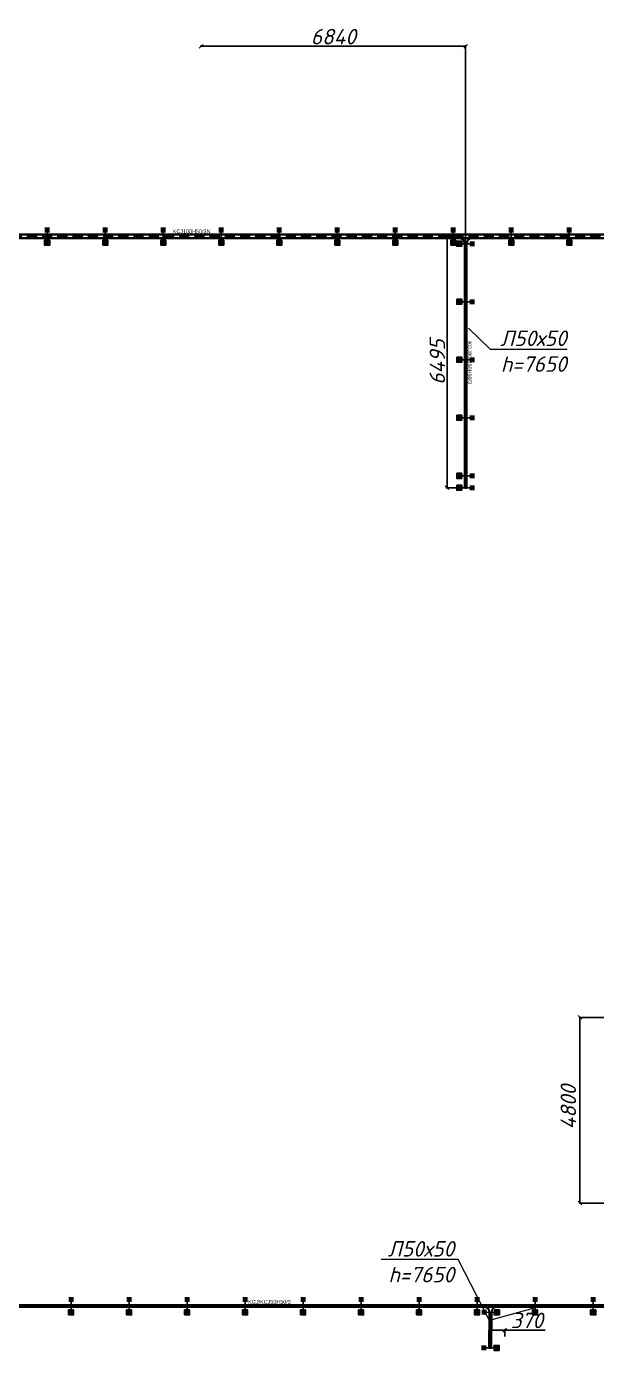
# Model space of a CAD drawing. Extents: x 221643 to 289394, y 86804 to 109436.
# Drawn here: x 248958 to 250432, y 100202 to 103624 of the extents above; entities that cross this region are included whole.
import ezdxf
from ezdxf import colors
from ezdxf.entities.mleader import LeaderData, LeaderLine
from ezdxf.math import Vec2, Vec3

# ---------------------------------------------------------------- set-up
doc = ezdxf.new("R2010")
doc.units = 0
doc.linetypes.add('DASHED2', pattern=[0.375, 0.25, -0.125])
doc.layers.get('Defpoints').update_dxf_attribs({"color": 140})
doc.layers.add('BAKS_opis', color=7, linetype='Continuous')
doc.layers.add("E_Прив'язки", color=24, linetype='Continuous')
doc.layers.add('E_Лотки', color=5, linetype='Continuous', lineweight=30)
doc.layers.add('E_Позначення', color=7, linetype='Continuous', lineweight=15)
doc.layers.add('E_Лотки_опори_опуски', color=2, linetype='Continuous', plot=False)
doc.styles.add('GOST 2.304', font='isocpeui.ttf')
doc.styles.add('ROMANS', font='ROMANS')
doc.styles.get("Standard").update_dxf_attribs({"font": 'arial.ttf'})
doc.styles.add('ГОСТ 2.304', font='isocpeui.ttf')
doc.dimstyles.new('1to10', dxfattribs={"dimtxt": 40, "dimasz": 10, "dimexe": 3, "dimexo": 0, "dimgap": 5, "dimtad": 1, "dimdec": 0, "dimlfac": 10, "dimrnd": 5, "dimtxsty": 'GOST 2.304', "dimblk": 'OBLIQUE', "dimcen": 2.5, "dimadec": 0, "dimazin": 0, "dimtfac": 1, "dimtdec": 0, "dimtmove": 0, "dimatfit": 3, "dimfxl": 1, "dimarcsym": 0})
doc.dimstyles.new('ISO-25', dxfattribs={"dimtxt": 2.5, "dimasz": 2.5, "dimexe": 1.25, "dimexo": 0.625, "dimtad": 1, "dimtxsty": 'Standard', "dimcen": 2.5, "dimadec": 0, "dimazin": 0, "dimtfac": 1, "dimtmove": 0, "dimatfit": 3, "dimfxl": 1, "dimarcsym": 0})

# ---------------------------------------------------------------- blocks, each defined once
blk = doc.blocks.new('_Oblique')
at = {"color": 0, "linetype": 'ByBlock', "lineweight": -2}
blk.add_line((-0.5, -0.5), (0.5, 0.5), dxfattribs=at)
blk = doc.blocks.new('*D410')
at = {"layer": 'Defpoints', "color": 0, "transparency": 16777216}
for p in [(250389.3, 101062.9), (251117.7, 101062.9), (251144.7, 100583)]:
    blk.add_point(p, dxfattribs=at)
at = {"layer": "E_Прив'язки", "color": 0, "lineweight": -2, "transparency": 16777216}
for p, q in [((251117.7, 101062.9), (250388, 101062.9)), ((250389.3, 100583), (250389.3, 101062.9)), ((251144.7, 100583), (250388, 100583))]:
    blk.add_line(p, q, dxfattribs=at)
at = {"layer": "E_Прив'язки", "color": 0, "lineweight": -2, "transparency": 16777216, "xscale": 10, "yscale": 10, "zscale": 10}
for p, rotation in [((250389.3, 101062.9), 90), ((250389.3, 100583), 270)]:
    blk.add_blockref('_Oblique', p, dxfattribs=dict(at, rotation=rotation))
at = {"layer": "E_Прив'язки", "color": 0, "transparency": 16777216, "insert": (250359.3, 100830.8), "char_height": 40, "attachment_point": 5, "rotation": 90, "style": 'GOST 2.304', "bg_fill": 3, "box_fill_scale": 1.1, "bg_fill_color": 256, "bg_fill_true_color": 13158600, "bg_fill_transparency": 0}
blk.add_mtext('4800', dxfattribs=at)
blk = doc.blocks.new('A$C3C5B6495')
at = {"linetype": 'Continuous'}
for p, q in [((0, 33), (0, 0)), ((14, 19), (14, 14))]:
    blk.add_line(p, q, dxfattribs=at)
for centre, start, end in [((14, 33), 180, 270), ((14, 0), 90, 180)]:
    blk.add_arc(centre, 14, start, end, dxfattribs=at)
blk = doc.blocks.new('TKD___50')
blk.add_blockref('A$C3C5B6495', (0, -16.5))
blk = doc.blocks.new('BAKS_1676')
at = {"layer": 'BAKS_opis', "linetype": 'DASHED2', "ltscale": 105}
blk.add_line((0, 0), (0, -630.6), dxfattribs=at)
at = {"layer": 'E_Лотки'}
for points in [[(-2.5, 0), (-2.5, -630.6), (2.5, -630.6), (2.5, 0)], [(-2.5, 0), (-2.5, -630.6), (-2.5, -630.6), (-2.5, 0)], [(2.5, 0), (2.5, -630.6), (-2.5, -630.6), (-2.5, 0)], [(2.5, 0), (2.5, -630.6), (2.5, -630.6), (2.5, 0)]]:
    blk.add_3dface(points, dxfattribs=at)
at = {"flags": 1}
for tag, p in [('LENGTH', (0, 0)), ('ID', (2.5, 0)), ('ATT_1', (0, -630.6)), ('ATT_2', (0, -630.6)), ('ATT_3', (0, -630.6)), ('ATT_4', (0, -630.6)), ('ATT_5', (0, -630.6)), ('AN', (0, -630.6)), ('TYP', (0, -630.6)), ('NAME', (0, -630.6)), ('P1X', (0, -630.6)), ('P2X', (0, -630.6)), ('P1Y', (0, -630.6)), ('P2Y', (0, -630.6)), ('LUSTRO', (0, -630.6))]:
    blk.add_attdef(tag, p, '', height=2.5, dxfattribs=at)
at = {"layer": 'BAKS_opis'}
blk.add_attdef('SYMBOL', (5.5, -252.3), '', height=10, rotation=270, dxfattribs=at)
blk = doc.blocks.new('BAKS_1700')
at = {"layer": 'BAKS_opis', "linetype": 'DASHED2', "ltscale": 105}
blk.add_line((0, 0), (-2858.6, 0), dxfattribs=at)
at = {"layer": 'E_Лотки'}
for points in [[(0, 2.5), (-2858.6, 2.5), (-2858.6, -2.5), (0, -2.5)], [(0, 2.5), (-2858.6, 2.5), (-2858.6, 2.5), (0, 2.5)], [(0, -2.5), (-2858.6, -2.5), (-2858.6, 2.5), (0, 2.5)], [(0, -2.5), (-2858.6, -2.5), (-2858.6, -2.5), (0, -2.5)]]:
    blk.add_3dface(points, dxfattribs=at)
at = {"flags": 1}
for tag, p in [('TYP', (-2865.6, 0)), ('ATT_1', (-2865.6, 0)), ('ATT_2', (-2865.6, 0)), ('ATT_3', (-2865.6, 0)), ('ATT_4', (-2865.6, 0)), ('ATT_5', (-2865.6, 0)), ('AN', (-2865.6, 0)), ('NAME', (-2865.6, 0)), ('P1X', (-2865.6, 0)), ('P2X', (-2865.6, 0)), ('P1Y', (-2865.6, 0)), ('P2Y', (-2865.6, 0)), ('LENGTH', (7, 0)), ('ID', (7, -2.5))]:
    blk.add_attdef(tag, p, '', height=2.5, dxfattribs=at)
at = {"layer": 'BAKS_opis'}
blk.add_attdef('SYMBOL', (-1492.3, 5.5), '', height=10, rotation=360, dxfattribs=at)
blk = doc.blocks.new('BAKS_1702')
at = {"layer": 'BAKS_opis', "linetype": 'DASHED2', "ltscale": 105}
blk.add_line((0, 0), (-0.6, -92), dxfattribs=at)
at = {"layer": 'E_Лотки'}
for points in [[(-2.5, 0), (-3.1, -91.9), (1.9, -92), (2.5, 0)], [(-2.5, 0), (-3.1, -91.9), (-3.1, -91.9), (-2.5, 0)], [(2.5, 0), (1.9, -92), (-3.1, -91.9), (-2.5, 0)], [(2.5, 0), (1.9, -92), (1.9, -92), (2.5, 0)]]:
    blk.add_3dface(points, dxfattribs=at)
at = {"flags": 1}
for tag, p in [('LENGTH', (0, 0)), ('ID', (2.5, 0)), ('ATT_2', (-0.6, -92)), ('ATT_3', (-0.6, -92)), ('ATT_1', (-0.6, -92)), ('ATT_4', (-0.6, -92)), ('ATT_5', (-0.6, -92)), ('AN', (-0.6, -92)), ('TYP', (-0.6, -92)), ('P2X', (-0.6, -92)), ('P2Y', (-0.6, -92)), ('LUSTRO', (-0.6, -92)), ('NAME', (-0.6, -92)), ('P1X', (-0.6, -92)), ('P1Y', (-0.6, -92))]:
    blk.add_attdef(tag, p, '', height=2.5, dxfattribs=at)
at = {"layer": 'BAKS_opis', "flags": 1}
blk.add_attdef('SYMBOL', (-5.8, -45.9, 0), '', height=10, rotation=89.6219, dxfattribs=at)
blk = doc.blocks.new('_None')
blk = doc.blocks.new('BAKS_1716')
at = {"layer": 'BAKS_opis', "linetype": 'DASHED2', "ltscale": 105}
blk.add_line((0, 0), (-3442, 0), dxfattribs=at)
at = {"layer": 'E_Лотки'}
for points in [[(0, 5), (-3442, 5), (-3442, -5), (0, -5)], [(0, 5), (-3442, 5), (-3442, 5), (0, 5)], [(0, -5), (-3442, -5), (-3442, 5), (0, 5)], [(0, -5), (-3442, -5), (-3442, -5), (0, -5)]]:
    blk.add_3dface(points, dxfattribs=at)
at = {"flags": 1}
for tag, p in [('ATT_1', (-3442, 0)), ('ATT_2', (-3442, 0)), ('ATT_3', (-3442, 0)), ('ATT_4', (-3442, 0)), ('ATT_5', (-3442, 0)), ('AN', (-3442, 0)), ('TYP', (-3442, 0)), ('NAME', (-3442, 0)), ('P1X', (-3442, 0)), ('P2X', (-3442, 0)), ('P1Y', (-3442, 0)), ('P2Y', (-3442, 0)), ('LUSTRO', (-3442, 0)), ('LENGTH', (0, 0)), ('ID', (0, -5))]:
    blk.add_attdef(tag, p, '', height=2.5, dxfattribs=at)
at = {"layer": 'BAKS_opis'}
blk.add_attdef('SYMBOL', (-1775, 8), '', height=10, rotation=360, dxfattribs=at)
blk = doc.blocks.new('podpora_200')
for points in [[(-6.5, 10), (0, 10), (6.5, 10), (6.5, 23.1), (-6.5, 23.1)], [(-6.5, -23.1), (6.5, -23.1), (6.5, -10), (-6.5, -10)]]:
    blk.add_hatch(color=256).paths.add_polyline_path(points)
blk.add_line((0, 10), (0, -10))
blk.add_lwpolyline([(-6.5, -23.1), (6.5, -23.1), (6.5, -10), (-6.5, -10)], close=True)
at = {"style": 'ROMANS', "flags": 9}
for tag, p in [('SYMBOL', (3.3, 14.9)), ('TYP', (3.3, 13.9)), ('ATT_1', (3.3, 13.2)), ('ATT_2', (3.3, 12.9)), ('ATT_3', (3.3, 12.5)), ('ATT_4', (3.3, 12.2)), ('ATT_5', (3.3, 11.8)), ('AN', (3.3, 10.8)), ('ELEM', (3.3, 10.5)), ('ID', (3.3, 14.5)), ('NAME', (3.3, 14.2)), ('LENGTH', (3.3, 13.6)), ('P1', (3.3, 11.4)), ('P2', (3.3, 11.1))]:
    blk.add_attdef(tag, p, '', height=0.3, dxfattribs=at)
blk = doc.blocks.new('*D1730')
at = {"layer": 'Defpoints', "color": 0, "transparency": 16777216}
for p in [(249409.7, 103572.9), (250093.7, 103572.9), (250093.7, 103062.6)]:
    blk.add_point(p, dxfattribs=at)
at = {"layer": "E_Прив'язки", "color": 0, "lineweight": -2, "transparency": 16777216}
for p, q in [((249409.7, 103572.9), (249409.7, 103575.9)), ((249409.7, 103572.9), (250093.7, 103572.9)), ((250093.7, 103062.6), (250093.7, 103575.9))]:
    blk.add_line(p, q, dxfattribs=at)
at = {"layer": "E_Прив'язки", "color": 0, "lineweight": -2, "transparency": 16777216, "xscale": 10, "yscale": 10, "zscale": 10, "rotation": 180}
blk.add_blockref('_Oblique', (249409.7, 103572.9), dxfattribs=at)
at = {"layer": "E_Прив'язки", "color": 0, "lineweight": -2, "transparency": 16777216, "xscale": 10, "yscale": 10, "zscale": 10}
blk.add_blockref('_Oblique', (250093.7, 103572.9), dxfattribs=at)
at = {"layer": "E_Прив'язки", "color": 0, "transparency": 16777216, "insert": (249751.7, 103597.9), "char_height": 40, "attachment_point": 5, "style": 'GOST 2.304'}
blk.add_mtext('6840', dxfattribs=at)
blk = doc.blocks.new('*D1732')
at = {"layer": 'Defpoints', "color": 0, "transparency": 16777216}
for p in [(250064.6, 103081.6), (250045.6, 102432), (250093.7, 102432)]:
    blk.add_point(p, dxfattribs=at)
at = {"layer": "E_Прив'язки", "color": 0, "lineweight": -2, "transparency": 16777216}
for p, q in [((250064.6, 103081.6), (250042.6, 103081.6)), ((250045.6, 103081.6), (250045.6, 102432)), ((250093.7, 102432), (250042.6, 102432))]:
    blk.add_line(p, q, dxfattribs=at)
at = {"layer": "E_Прив'язки", "color": 0, "lineweight": -2, "transparency": 16777216, "xscale": 10, "yscale": 10, "zscale": 10}
for p, rotation in [((250045.6, 103081.6), 90), ((250045.6, 102432), 270)]:
    blk.add_blockref('_Oblique', p, dxfattribs=dict(at, rotation=rotation))
at = {"layer": "E_Прив'язки", "color": 0, "transparency": 16777216, "insert": (250020.6, 102756.8), "char_height": 40, "attachment_point": 5, "rotation": 90, "style": 'GOST 2.304'}
blk.add_mtext('6495', dxfattribs=at)
blk = doc.blocks.new('*D1733')
at = {"layer": 'Defpoints', "color": 0, "transparency": 16777216}
for p in [(250157.5, 100245.3), (250194.7, 100254.2), (250194.7, 100237.9)]:
    blk.add_point(p, dxfattribs=at)
at = {"layer": "E_Прив'язки", "color": 0, "lineweight": -2, "transparency": 16777216}
for p, q in [((250157.5, 100245.3), (250157.5, 100257.2)), ((250157.5, 100254.2), (250194.7, 100254.2)), ((250194.7, 100237.9), (250194.7, 100257.2)), ((250194.7, 100254.2), (250299.6, 100254.2))]:
    blk.add_line(p, q, dxfattribs=at)
at = {"layer": "E_Прив'язки", "color": 0, "lineweight": -2, "transparency": 16777216, "xscale": 10, "yscale": 10, "zscale": 10, "rotation": 180}
blk.add_blockref('_Oblique', (250157.5, 100254.2), dxfattribs=at)
at = {"layer": "E_Прив'язки", "color": 0, "lineweight": -2, "transparency": 16777216, "xscale": 10, "yscale": 10, "zscale": 10}
blk.add_blockref('_Oblique', (250194.7, 100254.2), dxfattribs=at)
at = {"layer": "E_Прив'язки", "color": 0, "transparency": 16777216, "insert": (250252.1, 100279.5), "char_height": 40, "attachment_point": 5, "style": 'GOST 2.304'}
blk.add_mtext('370', dxfattribs=at)

msp = doc.modelspace()

# ---------------------------------------------------------------- block references
at = {"layer": 'E_Лотки'}
for name, p, values in [('BAKS_1716', (251111.6584, 103081.6243), {'SYMBOL': 'KCJ100H50/3N'}), ('BAKS_1676', (250093.7215, 103062.6243), {'SYMBOL': 'KGJ/KCJ50H50/3'}), ('BAKS_1700', (251023.4357, 100316.8906), {'SYMBOL': 'KGJ/KCJ50H50/3'})]:
    msp.add_blockref(name, p, dxfattribs=at).add_auto_attribs(values)
at = {"layer": 'E_Лотки', "rotation": 270}
for p in [(250093.7215, 103076.6243), (250157.8826, 100314.3906)]:
    msp.add_blockref('TKD___50', p, dxfattribs=at)
at = {"layer": 'E_Лотки'}
msp.add_blockref('BAKS_1702', (250157.8826, 100300.3906), dxfattribs=at)
at = {"layer": 'E_Лотки_опори_опуски'}
for p in [(249011.6584, 103081.6243), (249161.6584, 103081.6243), (249311.6584, 103081.6243), (249461.6584, 103081.6243), (249611.6584, 103081.6243), (249761.6584, 103081.6243), (249911.6584, 103081.6243), (250061.6584, 103081.6243), (250211.6584, 103081.6243), (250361.6584, 103081.6243), (249073.4357, 100316.8906), (249223.4357, 100316.8906), (249373.4357, 100316.8906), (249523.4357, 100316.8906), (249673.4357, 100316.8906), (249823.4357, 100316.8906), (249973.4357, 100316.8906), (250123.4357, 100316.8906), (250273.4357, 100316.8906), (250423.4357, 100316.8906)]:
    msp.add_blockref('podpora_200', p, dxfattribs=at)
for p, rotation in [((250093.7215, 103062.6243), 270), ((250093.7215, 102912.6243), 270), ((250093.7215, 102762.6243), 270), ((250093.7215, 102612.6243), 270), ((250093.7215, 102462.6243), 270), ((250093.7215, 102431.9905), 270), ((250157.8826, 100300.3906), 89.62193299206955), ((250157.2758, 100208.4321), 89.62193299206955)]:
    msp.add_blockref('podpora_200', p, dxfattribs=dict(at, rotation=rotation))

# ---------------------------------------------------------------- dimensions: what is measured, and where the dimension line sits
at = {"layer": "E_Прив'язки"}
dim = msp.add_linear_dim(base=(250093.7215, 103572.909), p1=(249409.6584, 103572.909), p2=(250093.7215, 103062.6243), dimstyle='1to10', dxfattribs=at)
dim.commit()
dim.dimension.update_dxf_attribs({"geometry": '*D1730', "text_midpoint": (249751.69, 103597.909)})
dim = msp.add_linear_dim(base=(250389.2545, 101062.909), p1=(251144.6749, 100582.9534), p2=(251117.6749, 101062.909), angle=90, dimstyle='ISO-25', override={"dimtxt": 40, "dimasz": 10, "dimexo": 0, "dimgap": 10, "dimlfac": 10, "dimrnd": 5, "dimtxsty": 'GOST 2.304', "dimblk1": 'Oblique', "dimblk2": 'Oblique', "dimsah": 1, "dimfxl": 1.25, "dimtfill": 1}, dxfattribs=at)
dim.commit()
dim.dimension.update_dxf_attribs({"geometry": '*D410', "text_midpoint": (250389.2545, 100830.7975), "dimtype": 160})

# ---------------------------------------------------------------- next in the draw order: leaders
at = {"layer": 'E_Позначення'}
ml = msp.add_multileader_mtext('Standard', dxfattribs=at)
ml.set_content('Л50х50\\Ph=7650', color=256, style='ГОСТ 2.304')
ml.set_leader_properties(color=256, linetype='ByLayer', lineweight=-1)
ml.set_arrow_properties(name='NONE')
ml.build(insert=Vec2(0, 0))
ml.multileader.update_dxf_attribs({"has_dogleg": 0, "text_left_attachment_type": 6, "text_right_attachment_type": 6, "dogleg_length": 0, "arrow_head_size": 0.1})
ctx = ml.context
ctx.base_point, ctx.char_height, ctx.arrow_head_size, ctx.landing_gap_size, ctx.plane_origin = Vec3(250157.2848, 102790.1896), 40, 0.1, 10, Vec3(252114.4894, 102216.3524)
ctx.left_attachment, ctx.right_attachment, ctx.text_align_type = 6, 6, 2
notes = []
notes.append((ctx, [(0, (1, 1, 0), (250157.2848, 102790.1896), (1, 0), 0, [(1, [(250101.0923, 102844.0084)], 0, [])])]))
ctx.mtext.insert, ctx.mtext.alignment, ctx.mtext.flow_direction = Vec3(250354.8303, 102838.1896), 3, 5
ctx.mtext.has_bg_fill, ctx.mtext.bg_color, ctx.mtext.bg_scale_factor, ctx.mtext.bg_transparency, ctx.mtext.use_window_bg_color = 1, -1027028792, 1.5, 0, 1
ml = msp.add_multileader_mtext('Standard', dxfattribs=at)
ml.set_content('Л50х50\\Ph=7650', color=256, style='ГОСТ 2.304')
ml.set_leader_properties(color=256, linetype='ByLayer', lineweight=-1)
ml.set_arrow_properties(name='NONE')
ml.build(insert=Vec2(0, 0))
ml.multileader.update_dxf_attribs({"has_dogleg": 0, "text_left_attachment_type": 6, "text_right_attachment_type": 6, "dogleg_length": 0, "arrow_head_size": 0.1})
ctx = ml.context
ctx.base_point, ctx.char_height, ctx.arrow_head_size, ctx.landing_gap_size, ctx.plane_origin = Vec3(249866.5558, 100436.6067), 40, 0.1, 10, Vec3(251823.7604, 99862.7695)
ctx.left_attachment, ctx.right_attachment, ctx.text_align_type = 6, 6, 2
notes.append((ctx, [(1, (1, 1, 0), (250074.1013, 100436.6067), (-1, 0), 0, [(0, [(250282.6611, 100314.3906), (250155.2417, 100279.035)], 0, [])])]))
ctx.mtext.insert, ctx.mtext.alignment, ctx.mtext.flow_direction = Vec3(250064.1013, 100484.6067), 3, 5
ctx.mtext.has_bg_fill, ctx.mtext.bg_color, ctx.mtext.bg_scale_factor, ctx.mtext.bg_transparency, ctx.mtext.use_window_bg_color = 1, -1027028792, 1.5, 0, 1
for ctx, leaders in notes:
    for number, flags, end, landing, length, lines in leaders:
        leader = LeaderData()
        leader.index, (leader.has_last_leader_line, leader.has_dogleg_vector, leader.attachment_direction) = number, flags
        leader.last_leader_point, leader.dogleg_vector, leader.dogleg_length = Vec3(end), Vec3(landing), length
        for number, points, colour, breaks in lines:
            line = LeaderLine()
            line.index, line.vertices, line.color, line.breaks = number, Vec3.list(points), colors.encode_raw_color(colour), breaks
            leader.lines.append(line)
        ctx.leaders.append(leader)

# ---------------------------------------------------------------- next in the draw order: dimensions: what is measured, and where the dimension line sits
at = {"layer": "E_Прив'язки"}
dim = msp.add_linear_dim(base=(250045.6179, 102431.9905), p1=(250064.6137, 103081.6243), p2=(250093.7215, 102431.9905), angle=90, dimstyle='1to10', dxfattribs=at)
dim.commit()
dim.dimension.update_dxf_attribs({"geometry": '*D1732', "text_midpoint": (250020.6179, 102756.8074)})
dim = msp.add_linear_dim(base=(250194.6584, 100254.2315), p1=(250157.5191, 100245.2991), p2=(250194.6584, 100237.909), dimstyle='1to10', dxfattribs=at)
dim.commit()
dim.dimension.update_dxf_attribs({"geometry": '*D1733', "text_midpoint": (250252.1433, 100279.4891)})

doc.saveas('drawing.dxf')
